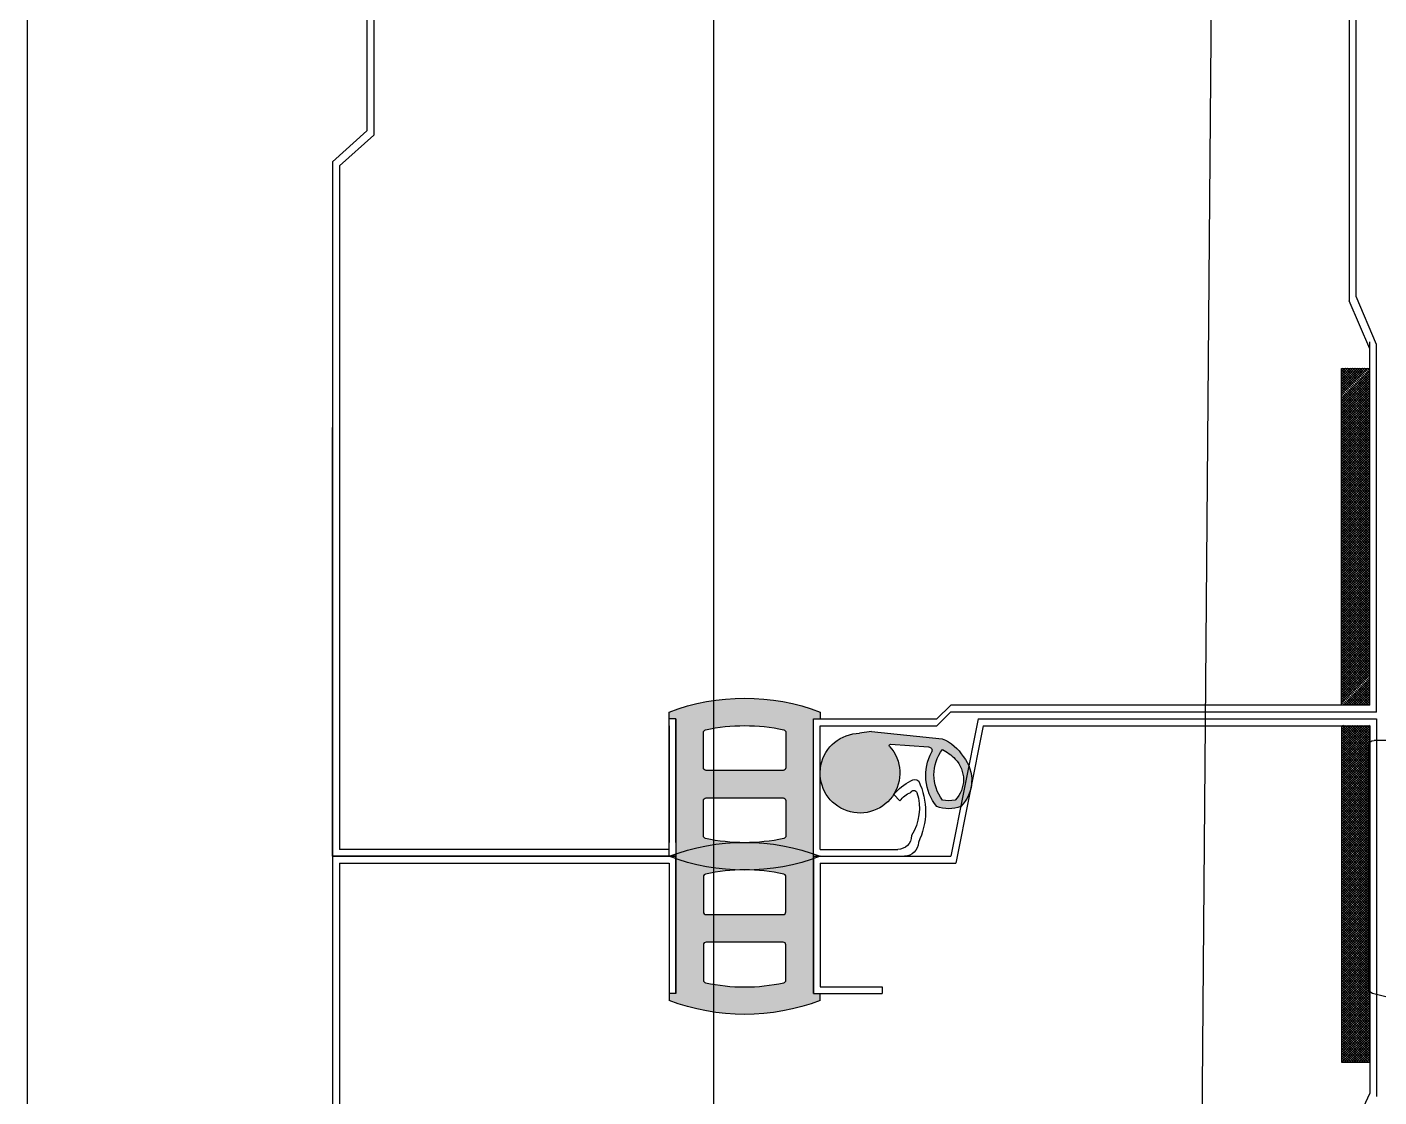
# Model space of a CAD drawing. Header units: millimetres. Extents: x 0 to 420000, y 0 to 297000.
# Drawn here: x 231762.5 to 231860.9, y 44995.4 to 45073.2 of the extents above; entities that cross this region are included whole.
import ezdxf

# ---------------------------------------------------------------- set-up
doc = ezdxf.new("R2010")
doc.units = ezdxf.units.MM
doc.linetypes.add('CEN', pattern=[62, 60, -1, 0, -1])
for name, color, linetype in [('[0]', 255, 'Continuous'), ('A-외장판넬', 8, 'Continuous'), ('PANEL', 9, 'Continuous'), ('WID', 7, 'Continuous')]:
    doc.layers.add(name, color=color, linetype=linetype)
doc.layers.add('A-ELEV-LIN2', color=7, linetype='Continuous', lineweight=25)

# ---------------------------------------------------------------- blocks, each defined once
blk = doc.blocks.new('11')
at = {"color": 7, "linetype": 'CEN'}
blk.add_line((5197.414439487025, -25141.94669413718), (5198.529391494647, -25141.94669413718), dxfattribs=at)
blk.add_line((5197.414439487025, -25141.94669413718), (5198.529391494647, -25141.94669413718), dxfattribs=at)
at = {"color": 7}
blk.add_line((5198.958219189871, -25159.94462801603), (5198.958219189871, -25142.37552183244), dxfattribs=at)
blk.add_line((5198.958219189871, -25159.94462801603), (5198.958219189871, -25142.37552183244), dxfattribs=at)
blk.add_line((5195.527597628081, -25161.15652083867), (5198.635839257804, -25160.36003392103))
blk.add_line((5195.527597628081, -25161.15652083867), (5198.635839257804, -25160.36003392103))
blk.add_arc((5198.529391494669, -25142.37552183244), 0.4288276952236967, 0, 90, dxfattribs=at)
blk.add_arc((5198.529391494669, -25142.37552183244), 0.4288276952236967, 0, 90, dxfattribs=at)
blk.add_arc((5198.529391494669, -25159.94462801603), 0.4288276952236967, 284.3727786850034, 0)
blk.add_arc((5198.529391494669, -25159.94462801603), 0.4288276952236967, 284.3727786850034, 0)
blk = doc.blocks.new('*X25')
at = {"color": 0}
for p, q in [((112.3815129698358, 374.8949054853417), (114.28897713167, 376.8023696471759)), ((112.3815129698358, 375.0716821806382), (114.1122004363734, 376.8023696471759)), ((112.3815129698358, 375.2484588759348), (113.9354237410768, 376.8023696471759)), ((112.3815129698358, 375.4252355712316), (113.7586470457801, 376.8023696471759)), ((112.3815129698358, 375.6020122665281), (113.5818703504835, 376.8023696471759)), ((112.3815129698358, 375.7787889618248), (113.4050936551868, 376.8023696471759)), ((112.3815129698358, 375.9555656571213), (113.2283169598902, 376.8023696471759)), ((112.3815129698358, 376.1323423524182), (113.0515402645936, 376.8023696471759)), ((112.3815129698358, 376.3091190477147), (112.8747635692969, 376.8023696471759)), ((112.3815129698358, 376.4858957430113), (112.6979868740003, 376.8023696471759)), ((112.3815129698358, 376.6626724383079), (112.5212101787037, 376.8023696471759)), ((114.3887462386184, 374.7523696471758), (112.3815129698358, 376.7596029159583)), ((114.2119695433218, 374.7523696471758), (112.3815129698358, 376.5828262206617)), ((114.0351928480251, 374.7523696471758), (112.3815129698358, 376.4060495253651)), ((113.8584161527285, 374.7523696471758), (112.3815129698358, 376.2292728300683)), ((113.6816394574319, 374.7523696471758), (112.3815129698358, 376.0524961347718)), ((112.4157538269667, 374.7523696471758), (114.4657538269667, 376.8023696471759)), ((114.565522933915, 374.7523696471758), (112.515522933915, 376.8023696471759)), ((112.5925305222633, 374.7523696471758), (114.6425305222633, 376.8023696471759)), ((114.7422996292117, 374.7523696471758), (112.6922996292116, 376.8023696471759)), ((112.7693072175599, 374.7523696471758), (114.8193072175599, 376.8023696471759)), ((114.9190763245083, 374.7523696471758), (112.8690763245083, 376.8023696471759)), ((112.9460839128566, 374.7523696471758), (114.9960839128566, 376.8023696471759)), ((115.095853019805, 374.7523696471758), (113.0458530198049, 376.8023696471759)), ((113.1228606081532, 374.7523696471758), (115.1728606081532, 376.8023696471759)), ((115.2726297151016, 374.7523696471758), (113.2226297151015, 376.8023696471759)), ((113.2996373034498, 374.7523696471758), (115.3496373034499, 376.8023696471759)), ((115.4494064103982, 374.7523696471758), (113.3994064103982, 376.8023696471759)), ((113.4764139987465, 374.7523696471758), (115.5264139987465, 376.8023696471759)), ((115.6261831056949, 374.7523696471758), (113.5761831056948, 376.8023696471759)), ((113.6531906940431, 374.7523696471758), (115.7031906940431, 376.8023696471759)), ((115.8029598009915, 374.7523696471758), (113.7529598009914, 376.8023696471759)), ((113.8299673893397, 374.7523696471758), (115.8799673893398, 376.8023696471759)), ((115.9797364962881, 374.7523696471758), (113.9297364962881, 376.8023696471759)), ((114.0067440846364, 374.7523696471758), (116.0567440846364, 376.8023696471759)), ((116.1565131915848, 374.7523696471758), (114.1065131915847, 376.8023696471759)), ((114.183520779933, 374.7523696471758), (116.233520779933, 376.8023696471759)), ((116.3332898868814, 374.7523696471758), (114.2832898868814, 376.8023696471759)), ((114.3602974752297, 374.7523696471758), (116.4102974752297, 376.8023696471759)), ((116.510066582178, 374.7523696471758), (114.460066582178, 376.8023696471759)), ((114.5370741705263, 374.7523696471758), (116.5870741705263, 376.8023696471759)), ((116.6868432774747, 374.7523696471758), (114.6368432774746, 376.8023696471759)), ((114.7138508658229, 374.7523696471758), (116.7638508658229, 376.8023696471759)), ((116.8636199727713, 374.7523696471758), (114.8136199727713, 376.8023696471759)), ((114.8906275611196, 374.7523696471758), (116.9406275611196, 376.8023696471759)), ((117.040396668068, 374.7523696471758), (114.9903966680679, 376.8023696471759)), ((115.0674042564162, 374.7523696471758), (117.1174042564162, 376.8023696471759)), ((117.2171733633646, 374.7523696471758), (115.1671733633645, 376.8023696471759)), ((115.2441809517128, 374.7523696471758), (117.2941809517129, 376.8023696471759)), ((117.3939500586612, 374.7523696471758), (115.3439500586612, 376.8023696471759)), ((115.4209576470095, 374.7523696471758), (117.4709576470095, 376.8023696471759)), ((117.5707267539578, 374.7523696471758), (115.5207267539578, 376.8023696471759)), ((115.5977343423061, 374.7523696471758), (117.6477343423061, 376.8023696471759)), ((117.7475034492545, 374.7523696471758), (115.6975034492545, 376.8023696471759)), ((115.7745110376028, 374.7523696471758), (117.8245110376028, 376.8023696471759)), ((117.9242801445511, 374.7523696471758), (115.8742801445511, 376.8023696471759)), ((115.9512877328994, 374.7523696471758), (118.0012877328994, 376.8023696471759)), ((118.1010568398478, 374.7523696471758), (116.0510568398477, 376.8023696471759)), ((116.128064428196, 374.7523696471758), (118.178064428196, 376.8023696471759)), ((118.2778335351444, 374.7523696471758), (116.2278335351444, 376.8023696471759)), ((116.3048411234927, 374.7523696471758), (118.3548411234927, 376.8023696471759)), ((118.4546102304411, 374.7523696471758), (116.404610230441, 376.8023696471759)), ((116.4816178187893, 374.7523696471758), (118.5316178187893, 376.8023696471759)), ((118.6313869257377, 374.7523696471758), (116.5813869257376, 376.8023696471759)), ((116.6583945140859, 374.7523696471758), (118.708394514086, 376.8023696471759)), ((118.8081636210343, 374.7523696471758), (116.7581636210343, 376.8023696471759)), ((116.8351712093826, 374.7523696471758), (118.8851712093826, 376.8023696471759)), ((118.984940316331, 374.7523696471758), (116.9349403163309, 376.8023696471759)), ((117.0119479046792, 374.7523696471758), (119.0619479046792, 376.8023696471759)), ((119.1617170116276, 374.7523696471758), (117.1117170116275, 376.8023696471759)), ((117.1887245999759, 374.7523696471758), (119.2387245999759, 376.8023696471759)), ((119.3384937069242, 374.7523696471758), (117.2884937069242, 376.8023696471759)), ((117.3655012952725, 374.7523696471758), (119.4155012952725, 376.8023696471759)), ((119.5152704022209, 374.7523696471758), (117.4652704022208, 376.8023696471759)), ((117.5422779905691, 374.7523696471758), (119.5922779905691, 376.8023696471759)), ((119.6920470975175, 374.7523696471758), (117.6420470975175, 376.8023696471759)), ((117.7190546858658, 374.7523696471758), (119.7690546858658, 376.8023696471759)), ((119.8688237928141, 374.7523696471758), (117.8188237928141, 376.8023696471759)), ((117.8958313811624, 374.7523696471758), (119.9458313811624, 376.8023696471759)), ((120.0456004881108, 374.7523696471758), (117.9956004881107, 376.8023696471759)), ((118.072608076459, 374.7523696471758), (120.122608076459, 376.8023696471759)), ((120.2223771834074, 374.7523696471758), (118.1723771834074, 376.8023696471759)), ((118.2493847717557, 374.7523696471758), (120.2993847717557, 376.8023696471759)), ((120.3991538787041, 374.7523696471758), (118.349153878704, 376.8023696471759)), ((118.4261614670523, 374.7523696471758), (120.4761614670523, 376.8023696471759)), ((120.5759305740007, 374.7523696471758), (118.5259305740006, 376.8023696471759)), ((118.6029381623489, 374.7523696471758), (120.652938162349, 376.8023696471759)), ((120.7527072692973, 374.7523696471758), (118.7027072692973, 376.8023696471759)), ((118.7797148576456, 374.7523696471758), (120.8297148576456, 376.8023696471759)), ((120.929483964594, 374.7523696471758), (118.8794839645939, 376.8023696471759)), ((118.9564915529422, 374.7523696471758), (121.0064915529422, 376.8023696471759)), ((121.1062606598906, 374.7523696471758), (119.0562606598906, 376.8023696471759)), ((119.1332682482389, 374.7523696471758), (121.1832682482389, 376.8023696471759)), ((121.2830373551872, 374.7523696471758), (119.2330373551872, 376.8023696471759)), ((119.3100449435355, 374.7523696471758), (121.3600449435355, 376.8023696471759)), ((121.4598140504839, 374.7523696471758), (119.4098140504838, 376.8023696471759)), ((119.4868216388321, 374.7523696471758), (121.5368216388321, 376.8023696471759)), ((121.6365907457805, 374.7523696471758), (119.5865907457805, 376.8023696471759)), ((119.6635983341288, 374.7523696471758), (121.7135983341288, 376.8023696471759)), ((121.8133674410772, 374.7523696471758), (119.7633674410771, 376.8023696471759)), ((119.8403750294254, 374.7523696471758), (121.8903750294254, 376.8023696471759)), ((121.9901441363738, 374.7523696471758), (119.9401441363737, 376.8023696471759)), ((120.017151724722, 374.7523696471758), (122.0671517247221, 376.8023696471759)), ((122.1669208316704, 374.7523696471758), (120.1169208316704, 376.8023696471759)), ((120.1939284200187, 374.7523696471758), (122.2439284200187, 376.8023696471759)), ((122.3436975269671, 374.7523696471758), (120.293697526967, 376.8023696471759)), ((120.3707051153153, 374.7523696471758), (122.4207051153153, 376.8023696471759)), ((122.5204742222637, 374.7523696471758), (120.4704742222636, 376.8023696471759)), ((120.547481810612, 374.7523696471758), (122.597481810612, 376.8023696471759)), ((122.6972509175603, 374.7523696471758), (120.6472509175603, 376.8023696471759)), ((120.7242585059086, 374.7523696471758), (122.7742585059086, 376.8023696471759)), ((122.874027612857, 374.7523696471758), (120.8240276128569, 376.8023696471759)), ((120.9010352012052, 374.7523696471758), (122.9510352012052, 376.8023696471759)), ((123.0508043081536, 374.7523696471758), (121.0008043081536, 376.8023696471759)), ((121.0778118965019, 374.7523696471758), (123.1278118965019, 376.8023696471759)), ((123.2275810034503, 374.7523696471758), (121.1775810034502, 376.8023696471759)), ((121.2545885917985, 374.7523696471758), (123.3045885917985, 376.8023696471759)), ((123.4043576987469, 374.7523696471758), (121.3543576987468, 376.8023696471759)), ((121.4313652870951, 374.7523696471758), (123.4813652870951, 376.8023696471759)), ((123.5811343940435, 374.7523696471758), (121.5311343940435, 376.8023696471759)), ((121.6081419823918, 374.7523696471758), (123.6581419823918, 376.8023696471759)), ((123.7579110893402, 374.7523696471758), (121.7079110893401, 376.8023696471759)), ((121.7849186776884, 374.7523696471758), (123.8349186776884, 376.8023696471759)), ((123.9346877846368, 374.7523696471758), (121.8846877846367, 376.8023696471759)), ((121.961695372985, 374.7523696471758), (124.0116953729851, 376.8023696471759)), ((124.1114644799334, 374.7523696471758), (122.0614644799334, 376.8023696471759)), ((122.1384720682817, 374.7523696471758), (124.1884720682817, 376.8023696471759)), ((124.2882411752301, 374.7523696471758), (122.23824117523, 376.8023696471759)), ((122.3152487635783, 374.7523696471758), (124.3652487635783, 376.8023696471759)), ((124.4650178705267, 374.7523696471758), (122.4150178705267, 376.8023696471759)), ((122.492025458875, 374.7523696471758), (124.542025458875, 376.8023696471759)), ((124.6417945658233, 374.7523696471758), (122.5917945658233, 376.8023696471759)), ((122.6688021541716, 374.7523696471758), (124.7188021541716, 376.8023696471759)), ((124.81857126112, 374.7523696471758), (122.7685712611199, 376.8023696471759)), ((122.8455788494682, 374.7523696471758), (124.8955788494683, 376.8023696471759)), ((124.9953479564166, 374.7523696471758), (122.9453479564166, 376.8023696471759)), ((123.0223555447649, 374.7523696471758), (125.0723555447649, 376.8023696471759)), ((125.1721246517133, 374.7523696471758), (123.1221246517132, 376.8023696471759)), ((123.1991322400615, 374.7523696471758), (125.2491322400615, 376.8023696471759)), ((125.3489013470099, 374.7523696471758), (123.2989013470098, 376.8023696471759)), ((123.3759089353581, 374.7523696471758), (125.4259089353582, 376.8023696471759)), ((125.5256780423065, 374.7523696471758), (123.4756780423065, 376.8023696471759)), ((123.5526856306548, 374.7523696471758), (125.6026856306548, 376.8023696471759)), ((125.7024547376032, 374.7523696471758), (123.6524547376031, 376.8023696471759)), ((123.7294623259514, 374.7523696471758), (125.7794623259514, 376.8023696471759)), ((125.8792314328998, 374.7523696471758), (123.8292314328997, 376.8023696471759)), ((123.9062390212481, 374.7523696471758), (125.9562390212481, 376.8023696471759)), ((126.0560081281964, 374.7523696471758), (124.0060081281964, 376.8023696471759)), ((124.0830157165447, 374.7523696471758), (126.1330157165447, 376.8023696471759)), ((126.2327848234931, 374.7523696471758), (124.182784823493, 376.8023696471759)), ((124.2597924118413, 374.7523696471758), (126.3097924118413, 376.8023696471759)), ((126.4095615187897, 374.7523696471758), (124.3595615187897, 376.8023696471759)), ((124.436569107138, 374.7523696471758), (126.486569107138, 376.8023696471759)), ((126.5863382140864, 374.7523696471758), (124.5363382140863, 376.8023696471759)), ((124.6133458024346, 374.7523696471758), (126.6633458024346, 376.8023696471759)), ((126.763114909383, 374.7523696471758), (124.7131149093829, 376.8023696471759)), ((124.7901224977312, 374.7523696471758), (126.8401224977312, 376.8023696471759)), ((126.9398916046796, 374.7523696471758), (124.8898916046796, 376.8023696471759)), ((124.9668991930279, 374.7523696471758), (127.0168991930279, 376.8023696471759)), ((127.1166682999762, 374.7523696471758), (125.0666682999762, 376.8023696471759)), ((125.1436758883245, 374.7523696471758), (127.1936758883245, 376.8023696471759)), ((127.2934449952729, 374.7523696471758), (125.2434449952728, 376.8023696471759)), ((125.3204525836212, 374.7523696471758), (127.3704525836212, 376.8023696471759)), ((127.4702216905695, 374.7523696471758), (125.4202216905695, 376.8023696471759)), ((125.4972292789178, 374.7523696471758), (127.5472292789178, 376.8023696471759)), ((127.6469983858662, 374.7523696471758), (125.5969983858661, 376.8023696471759)), ((125.6740059742144, 374.7523696471758), (127.7240059742144, 376.8023696471759)), ((127.8237750811628, 374.7523696471758), (125.7737750811628, 376.8023696471759)), ((125.8507826695111, 374.7523696471758), (127.9007826695111, 376.8023696471759)), ((128.0005517764595, 374.7523696471758), (125.9505517764594, 376.8023696471759)), ((126.0275593648077, 374.7523696471758), (128.0775593648077, 376.8023696471759)), ((128.1773284717561, 374.7523696471758), (126.127328471756, 376.8023696471759)), ((126.2043360601043, 374.7523696471758), (128.2543360601044, 376.8023696471759)), ((128.3541051670527, 374.7523696471758), (126.3041051670527, 376.8023696471759)), ((126.381112755401, 374.7523696471758), (128.431112755401, 376.8023696471759)), ((128.5308818623494, 374.7523696471758), (126.4808818623493, 376.8023696471759)), ((126.5578894506976, 374.7523696471758), (128.6078894506976, 376.8023696471759)), ((128.707658557646, 374.7523696471758), (126.6576585576459, 376.8023696471759)), ((126.7346661459942, 374.7523696471758), (128.7846661459943, 376.8023696471759)), ((128.8844352529426, 374.7523696471758), (126.8344352529426, 376.8023696471759)), ((126.9114428412909, 374.7523696471758), (128.9614428412909, 376.8023696471759)), ((129.0612119482392, 374.7523696471758), (127.0112119482392, 376.8023696471759)), ((127.0882195365875, 374.7523696471758), (129.1382195365875, 376.8023696471759)), ((129.2379886435359, 374.7523696471758), (127.1879886435359, 376.8023696471759)), ((127.2649962318842, 374.7523696471758), (129.3149962318842, 376.8023696471759)), ((129.4147653388325, 374.7523696471758), (127.3647653388325, 376.8023696471759)), ((127.4417729271808, 374.7523696471758), (129.4917729271808, 376.8023696471759)), ((129.5915420341292, 374.7523696471758), (127.5415420341291, 376.8023696471759)), ((127.6185496224774, 374.7523696471758), (129.6685496224774, 376.8023696471759)), ((129.7683187294258, 374.7523696471758), (127.7183187294258, 376.8023696471759)), ((127.7953263177741, 374.7523696471758), (129.8453263177741, 376.8023696471759)), ((129.9450954247225, 374.7523696471758), (127.8950954247224, 376.8023696471759)), ((127.9721030130707, 374.7523696471758), (130.0221030130707, 376.8023696471759)), ((130.1218721200191, 374.7523696471758), (128.071872120019, 376.8023696471759)), ((128.1488797083673, 374.7523696471758), (130.1988797083673, 376.8023696471759)), ((130.2986488153157, 374.7523696471758), (128.2486488153157, 376.8023696471759)), ((128.325656403664, 374.7523696471758), (130.375656403664, 376.8023696471759)), ((130.4754255106123, 374.7523696471758), (128.4254255106123, 376.8023696471759)), ((128.5024330989606, 374.7523696471758), (130.5524330989606, 376.8023696471759)), ((130.652202205909, 374.7523696471758), (128.602202205909, 376.8023696471759)), ((128.6792097942573, 374.7523696471758), (130.7292097942573, 376.8023696471759)), ((130.8289789012056, 374.7523696471758), (128.7789789012056, 376.8023696471759)), ((128.8559864895539, 374.7523696471758), (130.9059864895539, 376.8023696471759)), ((131.0057555965023, 374.7523696471758), (128.9557555965022, 376.8023696471759)), ((129.0327631848505, 374.7523696471758), (131.0827631848505, 376.8023696471759)), ((131.1825322917989, 374.7523696471758), (129.1325322917988, 376.8023696471759)), ((129.2095398801472, 374.7523696471758), (131.2595398801472, 376.8023696471759)), ((131.3593089870956, 374.7523696471758), (129.3093089870955, 376.8023696471759)), ((129.3863165754438, 374.7523696471758), (131.4363165754438, 376.8023696471759)), ((131.5360856823922, 374.7523696471758), (129.4860856823921, 376.8023696471759)), ((129.5630932707404, 374.7523696471758), (131.6130932707405, 376.8023696471759)), ((131.7128623776888, 374.7523696471758), (129.6628623776888, 376.8023696471759)), ((129.7398699660371, 374.7523696471758), (131.7898699660371, 376.8023696471759)), ((131.8896390729855, 374.7523696471758), (129.8396390729854, 376.8023696471759)), ((129.9166466613337, 374.7523696471758), (131.9666466613337, 376.8023696471759)), ((132.0664157682821, 374.7523696471758), (130.016415768282, 376.8023696471759)), ((130.0934233566304, 374.7523696471758), (132.1434233566304, 376.8023696471759)), ((132.2431924635787, 374.7523696471758), (130.1931924635787, 376.8023696471759)), ((130.270200051927, 374.7523696471758), (132.320200051927, 376.8023696471759)), ((132.4199691588753, 374.7523696471758), (130.3699691588753, 376.8023696471759)), ((130.4469767472236, 374.7523696471758), (132.4969767472236, 376.8023696471759)), ((132.596745854172, 374.7523696471758), (130.546745854172, 376.8023696471759)), ((130.6237534425203, 374.7523696471758), (132.6737534425203, 376.8023696471759)), ((132.7735225494686, 374.7523696471758), (130.7235225494686, 376.8023696471759)), ((130.8005301378169, 374.7523696471758), (132.8505301378169, 376.8023696471759)), ((132.9502992447653, 374.7523696471758), (130.9002992447652, 376.8023696471759)), ((130.9773068331135, 374.7523696471758), (133.0273068331135, 376.8023696471759)), ((133.1270759400619, 374.7523696471758), (131.0770759400619, 376.8023696471759)), ((131.1540835284102, 374.7523696471758), (133.2040835284102, 376.8023696471759)), ((133.3038526353585, 374.7523696471758), (131.2538526353585, 376.8023696471759)), ((131.3308602237068, 374.7523696471758), (133.3808602237068, 376.8023696471759)), ((133.4806293306552, 374.7523696471758), (131.4306293306551, 376.8023696471759)), ((131.5076369190034, 374.7523696471758), (133.5576369190034, 376.8023696471759)), ((133.6574060259518, 374.7523696471758), (131.6074060259518, 376.8023696471759)), ((131.6844136143001, 374.7523696471758), (133.7344136143001, 376.8023696471759)), ((133.8341827212484, 374.7523696471758), (131.7841827212484, 376.8023696471759)), ((131.8611903095967, 374.7523696471758), (133.9111903095967, 376.8023696471759)), ((134.0109594165451, 374.7523696471758), (131.9609594165451, 376.8023696471759)), ((132.0379670048934, 374.7523696471758), (134.0879670048934, 376.8023696471759)), ((134.1877361118417, 374.7523696471758), (132.1377361118417, 376.8023696471759)), ((132.21474370019, 374.7523696471758), (134.26474370019, 376.8023696471759)), ((134.3645128071384, 374.7523696471758), (132.3145128071383, 376.8023696471759)), ((132.3915203954866, 374.7523696471758), (134.4415203954866, 376.8023696471759)), ((134.541289502435, 374.7523696471758), (132.491289502435, 376.8023696471759)), ((132.5682970907833, 374.7523696471758), (134.6182970907833, 376.8023696471759)), ((134.7180661977317, 374.7523696471758), (132.6680661977316, 376.8023696471759)), ((132.7450737860799, 374.7523696471758), (134.7950737860799, 376.8023696471759)), ((134.8948428930283, 374.7523696471758), (132.8448428930282, 376.8023696471759)), ((132.9218504813765, 374.7523696471758), (134.9718504813766, 376.8023696471759)), ((135.0716195883249, 374.7523696471758), (133.0216195883249, 376.8023696471759)), ((133.0986271766732, 374.7523696471758), (135.1486271766732, 376.8023696471759)), ((135.2483962836216, 374.7523696471758), (133.1983962836215, 376.8023696471759)), ((133.2754038719698, 374.7523696471758), (135.3254038719698, 376.8023696471759)), ((135.4251729789182, 374.7523696471758), (133.3751729789181, 376.8023696471759)), ((133.4521805672665, 374.7523696471758), (135.5021805672665, 376.8023696471759)), ((135.6019496742148, 374.7523696471758), (133.5519496742148, 376.8023696471759)), ((133.6289572625631, 374.7523696471758), (135.6789572625631, 376.8023696471759)), ((135.7787263695115, 374.7523696471758), (133.7287263695114, 376.8023696471759)), ((133.8057339578597, 374.7523696471758), (135.8557339578597, 376.8023696471759)), ((135.9555030648081, 374.7523696471758), (133.9055030648081, 376.8023696471759)), ((133.9825106531564, 374.7523696471758), (136.0325106531564, 376.8023696471759)), ((136.1322797601047, 374.7523696471758), (134.0822797601047, 376.8023696471759)), ((134.159287348453, 374.7523696471758), (136.209287348453, 376.8023696471759)), ((136.3090564554014, 374.7523696471758), (134.2590564554013, 376.8023696471759)), ((134.3360640437496, 374.7523696471758), (136.3860640437497, 376.8023696471759)), ((136.485833150698, 374.7523696471758), (134.435833150698, 376.8023696471759)), ((134.5128407390463, 374.7523696471758), (136.5628407390463, 376.8023696471759)), ((136.6626098459946, 374.7523696471758), (134.6126098459946, 376.8023696471759)), ((134.6896174343429, 374.7523696471758), (136.7396174343429, 376.8023696471759)), ((136.8393865412913, 374.7523696471758), (134.7893865412912, 376.8023696471759)), ((134.8663941296395, 374.7523696471758), (136.8815129698359, 376.7674884873721)), ((136.8815129698358, 374.8870199139278), (134.9661632365879, 376.8023696471759)), ((135.0431708249362, 374.7523696471758), (136.8815129698359, 376.5907117920755)), ((136.8815129698358, 375.0637966092245), (135.1429399318845, 376.8023696471759)), ((135.2199475202328, 374.7523696471758), (136.8815129698359, 376.4139350967789)), ((136.8815129698358, 375.2405733045212), (135.3197166271812, 376.8023696471759)), ((135.3967242155295, 374.7523696471758), (136.8815129698359, 376.2371584014823)), ((136.8815129698358, 375.4173499998178), (135.4964933224778, 376.8023696471759)), ((135.5735009108261, 374.7523696471758), (136.8815129698359, 376.0603817061856)), ((136.8815129698358, 375.5941266951144), (135.6732700177744, 376.8023696471759)), ((136.8815129698358, 375.770903390411), (135.8500467130711, 376.8023696471759)), ((136.8815129698358, 375.9476800857076), (136.0268234083677, 376.8023696471759)), ((136.8815129698359, 376.1244567810043), (136.2036001036643, 376.8023696471759)), ((136.8815129698359, 376.3012334763009), (136.380376798961, 376.8023696471759)), ((136.8815129698359, 376.4780101715975), (136.5571534942576, 376.8023696471759)), ((136.8815129698359, 376.6547868668941), (136.7339301895542, 376.8023696471759)), ((113.5048627621352, 374.7523696471758), (112.3815129698358, 375.8757194394752)), ((113.3280860668386, 374.7523696471758), (112.3815129698358, 375.6989427441785)), ((113.1513093715419, 374.7523696471758), (112.3815129698358, 375.5221660488819)), ((112.9745326762453, 374.7523696471758), (112.3815129698358, 375.3453893535852)), ((112.7977559809487, 374.7523696471758), (112.3815129698358, 375.1686126582886)), ((112.620979285652, 374.7523696471758), (112.3815129698358, 374.991835962992)), ((135.7502776061227, 374.7523696471758), (136.8815129698359, 375.883605010889)), ((135.9270543014194, 374.7523696471758), (136.8815129698359, 375.7068283155924)), ((136.103830996716, 374.7523696471758), (136.8815129698359, 375.5300516202956)), ((136.2806076920126, 374.7523696471758), (136.8815129698359, 375.353274924999)), ((136.4573843873093, 374.7523696471758), (136.8815129698358, 375.1764982297024)), ((136.6341610826059, 374.7523696471758), (136.8815129698358, 374.9997215344058)), ((112.4442025903554, 374.7523696471758), (112.3815129698358, 374.8150592676954)), ((136.8109377779026, 374.7523696471758), (136.8815129698358, 374.8229448391091))]:
    blk.add_line(p, q, dxfattribs=at)
blk = doc.blocks.new('*X24')
at = {"color": 0}
for p, q in [((586.8815129698357, 374.9262553091681), (588.7576273078434, 376.8023696471759)), ((586.8815129698357, 375.1030320044649), (588.5808506125468, 376.8023696471759)), ((586.8815129698357, 375.2798086997615), (588.4040739172501, 376.8023696471759)), ((586.8815129698357, 375.4565853950582), (588.2272972219536, 376.8023696471759)), ((586.8815129698357, 375.6333620903549), (588.0505205266569, 376.8023696471759)), ((586.8815129698357, 375.8101387856515), (587.8737438313602, 376.8023696471759)), ((586.8815129698357, 375.9869154809481), (587.6969671360636, 376.8023696471759)), ((586.8815129698357, 376.1636921762446), (587.520190440767, 376.8023696471759)), ((586.8815129698357, 376.3404688715414), (587.3434137454702, 376.8023696471759)), ((586.8815129698357, 376.517245566838), (587.1666370501737, 376.8023696471759)), ((586.8815129698357, 376.6940222621347), (586.989860354877, 376.8023696471759)), ((588.8573964147918, 374.7523696471759), (586.8815129698357, 376.7282530921316)), ((588.6806197194952, 374.7523696471759), (586.8815129698357, 376.5514763968351)), ((588.5038430241984, 374.7523696471759), (586.8815129698357, 376.3746997015385)), ((588.3270663289018, 374.7523696471759), (586.8815129698357, 376.1979230062418)), ((588.1502896336051, 374.7523696471759), (586.8815129698357, 376.0211463109452)), ((589.0341731100883, 374.7523696471759), (586.9841731100882, 376.8023696471759)), ((587.0611806984367, 374.7523696471759), (589.1111806984367, 376.8023696471759)), ((589.210949805385, 374.7523696471759), (587.160949805385, 376.8023696471759)), ((587.2379573937333, 374.7523696471759), (589.2879573937332, 376.8023696471759)), ((589.3877265006817, 374.7523696471759), (587.3377265006818, 376.8023696471759)), ((587.41473408903, 374.7523696471759), (589.4647340890299, 376.8023696471759)), ((589.5645031959782, 374.7523696471759), (587.5145031959783, 376.8023696471759)), ((587.5915107843268, 374.7523696471759), (589.6415107843267, 376.8023696471759)), ((589.7412798912748, 374.7523696471759), (587.6912798912749, 376.8023696471759)), ((587.7682874796233, 374.7523696471759), (589.8182874796232, 376.8023696471759)), ((589.9180565865715, 374.7523696471759), (587.8680565865717, 376.8023696471759)), ((587.9450641749199, 374.7523696471759), (589.9950641749199, 376.8023696471759)), ((590.0948332818683, 374.7523696471759), (588.0448332818683, 376.8023696471759)), ((588.1218408702165, 374.7523696471759), (590.1718408702166, 376.8023696471759)), ((590.2716099771648, 374.7523696471759), (588.2216099771648, 376.8023696471759)), ((588.2986175655133, 374.7523696471759), (590.3486175655131, 376.8023696471759)), ((590.4483866724614, 374.7523696471759), (588.3983866724614, 376.8023696471759)), ((588.4753942608098, 374.7523696471759), (590.5253942608098, 376.8023696471759)), ((590.625163367758, 374.7523696471759), (588.5751633677581, 376.8023696471759)), ((588.6521709561065, 374.7523696471759), (590.7021709561063, 376.8023696471759)), ((590.8019400630548, 374.7523696471759), (588.7519400630547, 376.8023696471759)), ((588.8289476514032, 374.7523696471759), (590.8789476514031, 376.8023696471759)), ((590.9787167583513, 374.7523696471759), (588.9287167583514, 376.8023696471759)), ((589.0057243466997, 374.7523696471759), (591.0557243466995, 376.8023696471759)), ((591.1554934536479, 374.7523696471759), (589.105493453648, 376.8023696471759)), ((589.1825010419963, 374.7523696471759), (591.2325010419962, 376.8023696471759)), ((591.3322701489446, 374.7523696471759), (589.2822701489446, 376.8023696471759)), ((589.359277737293, 374.7523696471759), (591.4092777372929, 376.8023696471759)), ((591.5090468442413, 374.7523696471759), (589.4590468442412, 376.8023696471759)), ((589.5360544325897, 374.7523696471759), (591.5860544325897, 376.8023696471759)), ((591.6858235395379, 374.7523696471759), (589.6358235395379, 376.8023696471759)), ((589.7128311278863, 374.7523696471759), (591.7628311278861, 376.8023696471759)), ((591.8626002348345, 374.7523696471759), (589.8126002348345, 376.8023696471759)), ((589.8896078231829, 374.7523696471759), (591.9396078231828, 376.8023696471759)), ((592.0393769301312, 374.7523696471759), (589.9893769301312, 376.8023696471759)), ((590.0663845184796, 374.7523696471759), (592.1163845184795, 376.8023696471759)), ((592.2161536254278, 374.7523696471759), (590.1661536254279, 376.8023696471759)), ((590.2431612137763, 374.7523696471759), (592.2931612137761, 376.8023696471759)), ((592.3929303207244, 374.7523696471759), (590.3429303207245, 376.8023696471759)), ((590.4199379090727, 374.7523696471759), (592.4699379090728, 376.8023696471759)), ((592.569707016021, 374.7523696471759), (590.5197070160211, 376.8023696471759)), ((590.5967146043694, 374.7523696471759), (592.6467146043693, 376.8023696471759)), ((592.7464837113178, 374.7523696471759), (590.6964837113178, 376.8023696471759)), ((590.7734912996661, 374.7523696471759), (592.8234912996661, 376.8023696471759)), ((592.9232604066144, 374.7523696471759), (590.8732604066143, 376.8023696471759)), ((590.9502679949628, 374.7523696471759), (593.0002679949628, 376.8023696471759)), ((593.1000371019109, 374.7523696471759), (591.050037101911, 376.8023696471759)), ((591.1270446902594, 374.7523696471759), (593.1770446902592, 376.8023696471759)), ((593.2768137972076, 374.7523696471759), (591.2268137972077, 376.8023696471759)), ((591.303821385556, 374.7523696471759), (593.353821385556, 376.8023696471759)), ((593.4535904925043, 374.7523696471759), (591.4035904925042, 376.8023696471759)), ((591.4805980808527, 374.7523696471759), (593.5305980808527, 376.8023696471759)), ((593.6303671878009, 374.7523696471759), (591.580367187801, 376.8023696471759)), ((591.6573747761494, 374.7523696471759), (593.7073747761492, 376.8023696471759)), ((593.8071438830974, 374.7523696471759), (591.7571438830976, 376.8023696471759)), ((591.8341514714458, 374.7523696471759), (593.8841514714458, 376.8023696471759)), ((593.9839205783941, 374.7523696471759), (591.9339205783942, 376.8023696471759)), ((592.0109281667426, 374.7523696471759), (594.0609281667424, 376.8023696471759)), ((594.1606972736907, 374.7523696471759), (592.1106972736907, 376.8023696471759)), ((592.1877048620393, 374.7523696471759), (594.2377048620392, 376.8023696471759)), ((594.3374739689873, 374.7523696471759), (592.2874739689875, 376.8023696471759)), ((592.3644815573359, 374.7523696471759), (594.4144815573358, 376.8023696471759)), ((594.5142506642841, 374.7523696471759), (592.464250664284, 376.8023696471759)), ((592.5412582526324, 374.7523696471759), (594.5912582526323, 376.8023696471759)), ((594.6910273595807, 374.7523696471759), (592.6410273595808, 376.8023696471759)), ((592.7180349479291, 374.7523696471759), (594.768034947929, 376.8023696471759)), ((594.8678040548774, 374.7523696471759), (592.8178040548773, 376.8023696471759)), ((592.8948116432258, 374.7523696471759), (594.9448116432258, 376.8023696471759)), ((595.0445807501738, 374.7523696471759), (592.9945807501741, 376.8023696471759)), ((593.0715883385222, 374.7523696471759), (595.1215883385223, 376.8023696471759)), ((595.2213574454706, 374.7523696471759), (593.1713574454708, 376.8023696471759)), ((593.2483650338189, 374.7523696471759), (595.298365033819, 376.8023696471759)), ((595.3981341407672, 374.7523696471759), (593.3481341407672, 376.8023696471759)), ((593.4251417291156, 374.7523696471759), (595.4751417291156, 376.8023696471759)), ((595.5749108360639, 374.7523696471759), (593.524910836064, 376.8023696471759)), ((593.6019184244122, 374.7523696471759), (595.6519184244122, 376.8023696471759)), ((595.7516875313605, 374.7523696471759), (593.7016875313604, 376.8023696471759)), ((593.7786951197089, 374.7523696471759), (595.8286951197088, 376.8023696471759)), ((595.9284642266571, 374.7523696471759), (593.8784642266572, 376.8023696471759)), ((593.9554718150057, 374.7523696471759), (596.0054718150055, 376.8023696471759)), ((596.1052409219537, 374.7523696471759), (594.0552409219539, 376.8023696471759)), ((594.1322485103022, 374.7523696471759), (596.1822485103023, 376.8023696471759)), ((596.2820176172505, 374.7523696471759), (594.2320176172506, 376.8023696471759)), ((594.3090252055989, 374.7523696471759), (596.3590252055988, 376.8023696471759)), ((596.458794312547, 374.7523696471759), (594.4087943125471, 376.8023696471759)), ((594.4858019008954, 374.7523696471759), (596.5358019008954, 376.8023696471759)), ((596.6355710078437, 374.7523696471759), (594.5855710078438, 376.8023696471759)), ((594.6625785961921, 374.7523696471759), (596.712578596192, 376.8023696471759)), ((596.8123477031404, 374.7523696471759), (594.7623477031404, 376.8023696471759)), ((594.8393552914887, 374.7523696471759), (596.8893552914888, 376.8023696471759)), ((596.989124398437, 374.7523696471759), (594.9391243984371, 376.8023696471759)), ((595.0161319867854, 374.7523696471759), (597.0661319867853, 376.8023696471759)), ((597.1659010937336, 374.7523696471759), (595.1159010937336, 376.8023696471759)), ((595.192908682082, 374.7523696471759), (597.2429086820819, 376.8023696471759)), ((597.3426777890302, 374.7523696471759), (595.2926777890302, 376.8023696471759)), ((595.3696853773786, 374.7523696471759), (597.4196853773786, 376.8023696471759)), ((597.5194544843268, 374.7523696471759), (595.4694544843269, 376.8023696471759)), ((595.5464620726752, 374.7523696471759), (597.5964620726752, 376.8023696471759)), ((597.6962311796235, 374.7523696471759), (595.6462311796237, 376.8023696471759)), ((595.723238767972, 374.7523696471759), (597.7732387679719, 376.8023696471759)), ((597.8730078749202, 374.7523696471759), (595.8230078749202, 376.8023696471759)), ((595.9000154632685, 374.7523696471759), (597.9500154632685, 376.8023696471759)), ((598.0497845702167, 374.7523696471759), (595.9997845702169, 376.8023696471759)), ((596.0767921585652, 374.7523696471759), (598.1267921585652, 376.8023696471759)), ((598.2265612655135, 374.7523696471759), (596.1765612655136, 376.8023696471759)), ((596.2535688538618, 374.7523696471759), (598.3035688538619, 376.8023696471759)), ((598.40333796081, 374.7523696471759), (596.3533379608102, 376.8023696471759)), ((596.4303455491585, 374.7523696471759), (598.4803455491584, 376.8023696471759)), ((598.5801146561067, 374.7523696471759), (596.5301146561068, 376.8023696471759)), ((596.6071222444551, 374.7523696471759), (598.6571222444551, 376.8023696471759)), ((598.7568913514033, 374.7523696471759), (596.7068913514033, 376.8023696471759)), ((596.7838989397518, 374.7523696471759), (598.8338989397517, 376.8023696471759)), ((598.9336680467, 374.7523696471759), (596.8836680467001, 376.8023696471759)), ((596.9606756350486, 374.7523696471759), (599.0106756350484, 376.8023696471759)), ((599.1104447419965, 374.7523696471759), (597.0604447419968, 376.8023696471759)), ((597.137452330345, 374.7523696471759), (599.1874523303449, 376.8023696471759)), ((599.2872214372933, 374.7523696471759), (597.2372214372932, 376.8023696471759)), ((597.3142290256418, 374.7523696471759), (599.3642290256416, 376.8023696471759)), ((599.4639981325898, 374.7523696471759), (597.4139981325899, 376.8023696471759)), ((597.4910057209382, 374.7523696471759), (599.5410057209383, 376.8023696471759)), ((599.6407748278866, 374.7523696471759), (597.5907748278867, 376.8023696471759)), ((597.667782416235, 374.7523696471759), (599.7177824162349, 376.8023696471759)), ((599.8175515231832, 374.7523696471759), (597.7675515231831, 376.8023696471759)), ((597.8445591115316, 374.7523696471759), (599.8945591115315, 376.8023696471759)), ((599.9943282184797, 374.7523696471759), (597.9443282184798, 376.8023696471759)), ((598.0213358068282, 374.7523696471759), (600.0713358068282, 376.8023696471759)), ((600.1711049137765, 374.7523696471759), (598.1211049137764, 376.8023696471759)), ((598.1981125021249, 374.7523696471759), (600.2481125021247, 376.8023696471759)), ((600.3478816090733, 374.7523696471759), (598.2978816090732, 376.8023696471759)), ((598.3748891974215, 374.7523696471759), (600.4248891974213, 376.8023696471759)), ((600.5246583043697, 374.7523696471759), (598.4746583043698, 376.8023696471759)), ((598.5516658927181, 374.7523696471759), (600.6016658927181, 376.8023696471759)), ((600.7014349996664, 374.7523696471759), (598.6514349996663, 376.8023696471759)), ((598.7284425880148, 374.7523696471759), (600.7784425880147, 376.8023696471759)), ((600.8782116949629, 374.7523696471759), (598.8282116949631, 376.8023696471759)), ((598.9052192833113, 374.7523696471759), (600.9552192833114, 376.8023696471759)), ((601.0549883902596, 374.7523696471759), (599.0049883902598, 376.8023696471759)), ((599.081995978608, 374.7523696471759), (601.1319959786078, 376.8023696471759)), ((601.2317650855563, 374.7523696471759), (599.1817650855562, 376.8023696471759)), ((599.2587726739047, 374.7523696471759), (601.3087726739046, 376.8023696471759)), ((601.4085417808529, 374.7523696471759), (599.358541780853, 376.8023696471759)), ((599.4355493692012, 374.7523696471759), (601.4855493692013, 376.8023696471759)), ((601.5853184761496, 374.7523696471759), (599.5353184761495, 376.8023696471759)), ((599.612326064498, 374.7523696471759), (601.662326064498, 376.8023696471759)), ((601.7620951714462, 374.7523696471759), (599.7120951714462, 376.8023696471759)), ((599.7891027597948, 374.7523696471759), (601.8391027597945, 376.8023696471759)), ((601.9388718667428, 374.7523696471759), (599.8888718667428, 376.8023696471759)), ((599.9658794550912, 374.7523696471759), (602.0158794550911, 376.8023696471759)), ((602.1156485620394, 374.7523696471759), (600.0656485620395, 376.8023696471759)), ((600.1426561503879, 374.7523696471759), (602.1926561503877, 376.8023696471759)), ((602.2924252573362, 374.7523696471759), (600.2424252573363, 376.8023696471759)), ((600.3194328456846, 374.7523696471759), (602.3694328456845, 376.8023696471759)), ((602.4692019526327, 374.7523696471759), (600.4192019526328, 376.8023696471759)), ((600.4962095409811, 374.7523696471759), (602.546209540981, 376.8023696471759)), ((602.6459786479294, 374.7523696471759), (600.5959786479294, 376.8023696471759)), ((600.6729862362778, 374.7523696471759), (602.7229862362777, 376.8023696471759)), ((602.822755343226, 374.7523696471759), (600.772755343226, 376.8023696471759)), ((600.8497629315744, 374.7523696471759), (602.8997629315743, 376.8023696471759)), ((602.9995320385227, 374.7523696471759), (600.9495320385228, 376.8023696471759)), ((601.0265396268711, 374.7523696471759), (603.0765396268711, 376.8023696471759)), ((603.1763087338193, 374.7523696471759), (601.1263087338193, 376.8023696471759)), ((601.2033163221676, 374.7523696471759), (603.2533163221676, 376.8023696471759)), ((603.3530854291159, 374.7523696471759), (601.303085429116, 376.8023696471759)), ((601.3800930174642, 374.7523696471759), (603.4300930174642, 376.8023696471759)), ((603.5298621244126, 374.7523696471759), (601.4798621244126, 376.8023696471759)), ((601.5568697127609, 374.7523696471759), (603.606869712761, 376.8023696471759)), ((603.7066388197093, 374.7523696471759), (601.6566388197092, 376.8023696471759)), ((601.7336464080577, 374.7523696471759), (603.7836464080576, 376.8023696471759)), ((603.8834155150057, 374.7523696471759), (601.8334155150058, 376.8023696471759)), ((601.9104231033542, 374.7523696471759), (603.9604231033543, 376.8023696471759)), ((604.0601922103024, 374.7523696471759), (602.0101922103025, 376.8023696471759)), ((602.0871997986509, 374.7523696471759), (604.1371997986507, 376.8023696471759)), ((604.2369689055992, 374.7523696471759), (602.1869689055992, 376.8023696471759)), ((602.2639764939476, 374.7523696471759), (604.3139764939475, 376.8023696471759)), ((604.4137456008958, 374.7523696471759), (602.3637456008958, 376.8023696471759)), ((602.4407531892442, 374.7523696471759), (604.490753189244, 376.8023696471759)), ((604.5905222961923, 374.7523696471759), (602.5405222961924, 376.8023696471759)), ((602.6175298845408, 374.7523696471759), (604.6675298845408, 376.8023696471759)), ((604.767298991489, 374.7523696471759), (602.717298991489, 376.8023696471759)), ((602.7943065798373, 374.7523696471759), (604.8443065798373, 376.8023696471759)), ((604.9440756867857, 374.7523696471759), (602.8940756867858, 376.8023696471759)), ((602.9710832751341, 374.7523696471759), (605.021083275134, 376.8023696471759)), ((605.1208523820823, 374.7523696471759), (603.0708523820824, 376.8023696471759)), ((603.1478599704308, 374.7523696471759), (605.1978599704305, 376.8023696471759)), ((605.2976290773788, 374.7523696471759), (603.2476290773789, 376.8023696471759)), ((603.3246366657272, 374.7523696471759), (605.3746366657273, 376.8023696471759)), ((605.4744057726756, 374.7523696471759), (603.4244057726756, 376.8023696471759)), ((603.5014133610239, 374.7523696471759), (605.5514133610238, 376.8023696471759)), ((605.6511824679723, 374.7523696471759), (603.6011824679723, 376.8023696471759)), ((603.6781900563207, 374.7523696471759), (605.7281900563205, 376.8023696471759)), ((605.8279591632687, 374.7523696471759), (603.7779591632689, 376.8023696471759)), ((603.8549667516171, 374.7523696471759), (605.9049667516173, 376.8023696471759)), ((606.0047358585655, 374.7523696471759), (603.9547358585655, 376.8023696471759)), ((604.0317434469138, 374.7523696471759), (606.0817434469137, 376.8023696471759)), ((606.1815125538621, 374.7523696471759), (604.1315125538622, 376.8023696471759)), ((604.2085201422104, 374.7523696471759), (606.2585201422105, 376.8023696471759)), ((606.3582892491588, 374.7523696471759), (604.3082892491589, 376.8023696471759)), ((604.3852968375071, 374.7523696471759), (606.4352968375073, 376.8023696471759)), ((606.5350659444553, 374.7523696471759), (604.4850659444553, 376.8023696471759)), ((604.5620735328038, 374.7523696471759), (606.6120735328037, 376.8023696471759)), ((606.7118426397519, 374.7523696471759), (604.6618426397521, 376.8023696471759)), ((604.7388502281003, 374.7523696471759), (606.7888502281004, 376.8023696471759)), ((606.8886193350486, 374.7523696471759), (604.8386193350487, 376.8023696471759)), ((604.9156269233971, 374.7523696471759), (606.9656269233969, 376.8023696471759)), ((607.0653960303453, 374.7523696471759), (605.0153960303454, 376.8023696471759)), ((605.0924036186938, 374.7523696471759), (607.1424036186937, 376.8023696471759)), ((607.2421727256418, 374.7523696471759), (605.1921727256419, 376.8023696471759)), ((605.2691803139902, 374.7523696471759), (607.3191803139903, 376.8023696471759)), ((607.4189494209385, 374.7523696471759), (605.3689494209386, 376.8023696471759)), ((605.445957009287, 374.7523696471759), (607.4959570092868, 376.8023696471759)), ((607.5957261162353, 374.7523696471759), (605.5457261162353, 376.8023696471759)), ((605.6227337045835, 374.7523696471759), (607.6727337045836, 376.8023696471759)), ((607.7725028115319, 374.7523696471759), (605.7225028115319, 376.8023696471759)), ((605.7995103998802, 374.7523696471759), (607.8495103998802, 376.8023696471759)), ((607.9492795068286, 374.7523696471759), (605.8992795068284, 376.8023696471759)), ((605.9762870951768, 374.7523696471759), (608.0262870951768, 376.8023696471759)), ((608.1260562021251, 374.7523696471759), (606.0760562021251, 376.8023696471759)), ((606.1530637904734, 374.7523696471759), (608.2030637904734, 376.8023696471759)), ((608.3028328974217, 374.7523696471759), (606.2528328974217, 376.8023696471759)), ((606.3298404857703, 374.7523696471759), (608.3798404857702, 376.8023696471759)), ((608.4796095927182, 374.7523696471759), (606.4296095927184, 376.8023696471759)), ((606.5066171810668, 374.7523696471759), (608.5566171810667, 376.8023696471759)), ((608.656386288015, 374.7523696471759), (606.6063862880152, 376.8023696471759)), ((606.6833938763634, 374.7523696471759), (608.7333938763634, 376.8023696471759)), ((608.8331629833118, 374.7523696471759), (606.7831629833117, 376.8023696471759)), ((606.86017057166, 374.7523696471759), (608.9101705716602, 376.8023696471759)), ((609.0099396786082, 374.7523696471759), (606.9599396786084, 376.8023696471759)), ((607.0369472669568, 374.7523696471759), (609.0869472669568, 376.8023696471759)), ((609.1867163739049, 374.7523696471759), (607.1367163739051, 376.8023696471759)), ((607.2137239622533, 374.7523696471759), (609.2637239622533, 376.8023696471759)), ((609.3634930692015, 374.7523696471759), (607.3134930692016, 376.8023696471759)), ((607.39050065755, 374.7523696471759), (609.4405006575499, 376.8023696471759)), ((609.5402697644982, 374.7523696471759), (607.4902697644982, 376.8023696471759)), ((607.5672773528468, 374.7523696471759), (609.6172773528466, 376.8023696471759)), ((609.7170464597948, 374.7523696471759), (607.6670464597948, 376.8023696471759)), ((607.7440540481432, 374.7523696471759), (609.7940540481433, 376.8023696471759)), ((609.8938231550914, 374.7523696471759), (607.8438231550916, 376.8023696471759)), ((607.9208307434399, 374.7523696471759), (609.9708307434397, 376.8023696471759)), ((610.0705998503881, 374.7523696471759), (608.0205998503881, 376.8023696471759)), ((608.0976074387365, 374.7523696471759), (610.1476074387364, 376.8023696471759)), ((610.2473765456847, 374.7523696471759), (608.1973765456847, 376.8023696471759)), ((608.2743841340333, 374.7523696471759), (610.3243841340332, 376.8023696471759)), ((610.4241532409814, 374.7523696471759), (608.3741532409815, 376.8023696471759)), ((608.4511608293298, 374.7523696471759), (610.5011608293297, 376.8023696471759)), ((610.600929936278, 374.7523696471759), (608.550929936278, 376.8023696471759)), ((608.6279375246264, 374.7523696471759), (610.6779375246263, 376.8023696471759)), ((610.7777066315748, 374.7523696471759), (608.7277066315747, 376.8023696471759)), ((608.804714219923, 374.7523696471759), (610.854714219923, 376.8023696471759)), ((610.9544833268714, 374.7523696471759), (608.9044833268713, 376.8023696471759)), ((608.9814909152198, 374.7523696471759), (611.0314909152197, 376.8023696471759)), ((611.131260022168, 374.7523696471759), (609.081260022168, 376.8023696471759)), ((609.1582676105163, 374.7523696471759), (611.2082676105163, 376.8023696471759)), ((611.3080367174646, 374.7523696471759), (609.2580367174646, 376.8023696471759)), ((611.3815129698357, 374.8556700901013), (609.4348134127613, 376.8023696471759)), ((609.5118210011096, 374.7523696471759), (611.3815129698357, 376.6220616159021)), ((611.3815129698357, 375.0324467853979), (609.6115901080581, 376.8023696471759)), ((609.6885976964063, 374.7523696471759), (611.3815129698357, 376.4452849206054)), ((611.3815129698357, 375.2092234806947), (609.7883668033546, 376.8023696471759)), ((609.8653743917029, 374.7523696471759), (611.3815129698357, 376.2685082253088)), ((611.3815129698357, 375.3860001759912), (609.9651434986513, 376.8023696471759)), ((610.0421510869995, 374.7523696471759), (611.3815129698357, 376.0917315300122)), ((611.3815129698357, 375.5627768712878), (610.1419201939477, 376.8023696471759)), ((610.2189277822962, 374.7523696471759), (611.3815129698357, 375.9149548347155)), ((611.3815129698357, 375.7395535665844), (610.3186968892445, 376.8023696471759)), ((611.3815129698357, 375.9163302618811), (610.4954735845411, 376.8023696471759)), ((611.3815129698357, 376.0931069571778), (610.6722502798377, 376.8023696471759)), ((611.3815129698357, 376.2698836524744), (610.8490269751343, 376.8023696471759)), ((611.3815129698357, 376.4466603477712), (611.025803670431, 376.8023696471759)), ((611.3815129698357, 376.6234370430677), (611.2025803657277, 376.8023696471759)), ((587.9735129383084, 374.7523696471759), (586.8815129698357, 375.8443696156486)), ((587.7967362430118, 374.7523696471759), (586.8815129698357, 375.6675929203519)), ((587.6199595477152, 374.7523696471759), (586.8815129698357, 375.4908162250553)), ((587.4431828524185, 374.7523696471759), (586.8815129698357, 375.3140395297586)), ((587.266406157122, 374.7523696471759), (586.8815129698357, 375.137262834462)), ((587.0896294618252, 374.7523696471759), (586.8815129698357, 374.9604861391654)), ((610.3957044775929, 374.7523696471759), (611.3815129698357, 375.7381781394189)), ((610.5724811728895, 374.7523696471759), (611.3815129698357, 375.5614014441222)), ((610.7492578681861, 374.7523696471759), (611.3815129698357, 375.3846247488256)), ((610.9260345634827, 374.7523696471759), (611.3815129698357, 375.2078480535289)), ((611.1028112587794, 374.7523696471759), (611.3815129698357, 375.0310713582323)), ((586.9128527665287, 374.7523696471759), (586.8815129698357, 374.7837094438688)), ((611.2795879540759, 374.7523696471759), (611.3815129698357, 374.8542946629357))]:
    blk.add_line(p, q, dxfattribs=at)
blk = doc.blocks.new('OHD-575-S')
at = {"ltscale": 0.3}
h = blk.add_hatch(color=256, dxfattribs=at)
h.paths.add_polyline_path([(-5, -3.75), (-5.5, -3.75), (-5.5, -4.25, 0.1839522459360414), (5.5, -4.25), (5.5, -3.75), (5, -3.75), (5, 6.25), (5.5, 6.25, 0.183952245935911), (-5.5, 6.25), (-5, 6.25)])
h.paths.add_polyline_path([(-3, 2.200000002980232), (-3, 4.762634262442588, -0.3531661630110507), (-2.842244531959295, 4.958121858537197, -0.1068224591059704), (2.842245522886513, 4.958121642470359, -0.353164735644892), (3, 4.762634262442588), (3, 2.200000002980232, -0.4142135623411349), (2.800000000745058, 2), (-2.800000000745058, 2, -0.4142135623411366)], flags=16)
h.paths.add_polyline_path([(-2.800000000745058, 0), (2.800000000745058, 0, -0.4142135623837521), (3, -0.1999999955296516), (3, -2.762634254992008, -0.3531666873618413), (2.842244166880846, -2.958121933043003, -0.1068224195235975), (-2.842243827879428, -2.958122007548809, -0.3531671727480412), (-3, -2.762634254992008), (-3, -0.1999999955296516, -0.4142135624263682)], flags=16)
h = blk.add_hatch(color=256, dxfattribs=at)
h.paths.add_polyline_path([(-5, -493.75), (-5.5, -493.75, 0.1839522459332421), (5.5, -493.75), (5, -493.75), (5, -483.75), (5.5, -483.75), (5.5, -483.25, 0.1839522459360412), (-5.5, -483.25), (-5.5, -483.75), (-5, -483.75)])
h.paths.add_polyline_path([(-3, -489.6999999955297, -0.4142135623784303), (-2.800000000745058, -489.5), (2.800000000745058, -489.5, -0.4142135623837564), (3, -489.6999999955297), (3, -492.262634254992, -0.3531664479442824), (2.842244330793619, -492.4581218957901, -0.1068224255213855), (-2.84224397316575, -492.4581219702958, -0.3531669633766035), (-3, -492.262634254992)], flags=16)
h.paths.add_polyline_path([(-3, -487.2999999970197), (-3, -484.7373657375574, -0.3531664178117839), (-2.84224435314536, -484.5418781042098, -0.1068224317285499), (2.842244274914263, -484.5418780818582, -0.3531665290935325), (3, -484.7373657375574), (3, -487.2999999970197, -0.4142135623411305), (2.800000000745058, -487.5), (-2.800000000745058, -487.5, -0.4142135623411251)], flags=16)
h = blk.add_hatch(color=256, dxfattribs=at)
h.paths.add_polyline_path([(-8.368148654699326, -484.7951208874583), (-9.221336890012024, -484.6602733954787), (-14.38200759515166, -485.19060523808, 0.1518243513402081), (-15.91020939126611, -486.4955935254693, 0.3866690381388791), (-15.73100094124675, -490.1297932788729, 0.1781342218620706), (-13.97604759410024, -490.1297932788729, 0.2987549811956981), (-13.60049163177609, -486.1705138534307, -0.5849836012774734), (-13.38689446076751, -485.7906052321196), (-10.63859207183122, -485.5873030796646, -0.7096725385961309), (-10.55072789639234, -485.7543988078832, 1.396456789022154), (-5.5, -487.9236768484116), (-5.5, -487.4725522100925, 0.3890142538754396)])
h.paths.add_polyline_path([(-14.38906732946634, -489.6631528958677, 0.3294873247492181), (-14.38906732946634, -485.9682210236788, 0.0919700883551374), (-15.41928985342383, -486.7845682650803, 0.3868137871939919), (-15.31798120215535, -489.6631528958677, 0.1022453771888819)], flags=16)
for p, q in [((-43.44999999925494, 15.75), (-43.44999999925494, -8.75)), ((-5, -3.75), (-5, 6.25)), ((-5, 6.25), (-5, -3.75)), ((-5, 6.25), (-5, -3.75)), ((-5, -3.75), (-5, 6.25)), ((5, -3.75), (5, 6.25)), ((5, 6.25), (5, -3.75)), ((5, 6.25), (5, -3.75)), ((5, -3.75), (5, 6.25)), ((-5, -1.75), (-5, 4.25)), ((5, -1.75), (5, 4.25)), ((5, -3.75), (5.5, -3.75)), ((-43.44999999925494, -8.75), (-45.49999999999999, -8.75)), ((-43.44999999925494, -458.25), (-45.49999999999999, -458.25)), ((-43.44999999925494, -482.7499999999998), (-43.44999999925494, -458.25)), ((30, -493.7499999925494), (30, -462.5304877981543)), ((-5, -493.75), (-5, -483.75)), ((5, -483.75), (5, -493.75)), ((5, -492.75), (5, -483.75)), ((5, -483.75), (5, -492.75)), ((5, -483.75), (5, -492.75)), ((5, -492.75), (5, -483.75)), ((5, -483.75), (5.5, -483.75)), ((5, -483.75), (5.5, -483.75)), ((5.5, -493.25), (5.5, -483.75)), ((-5, -491.75), (-5, -485.7499999999998)), ((5, -491.75), (5, -485.7499999999998))]:
    blk.add_line(p, q)
at = {"layer": 'PANEL'}
for p, q in [((-46, 16.25), (-46, -11.23418746888637)), ((-17, 16.25), (-46, 16.25)), ((-45.49999999999999, 15.75), (-45.49999999999999, -11)), ((-17.37201532721519, 15.75), (-45.49999999999999, 15.75)), ((-17.37201532721519, 15.75), (-15.37201532721519, 5.75)), ((-17, 16.25), (-15, 6.25)), ((-5, 6.25), (-15, 6.25)), ((30, 6.25), (5, 6.25)), ((30, 6.25), (30, -44.30901698768138)), ((-5.5, 5.75), (-15.37201532721519, 5.75)), ((-5.5, 5.75), (-5.5, -3.25)), ((5.5, 5.75), (5.5, -3.75)), ((29.5, 5.75), (5.5, 5.75)), ((29.5, 5.75), (29.5, -44)), ((-10, -3.25), (-10, -3.75)), ((-5.5, -3.25), (-10, -3.25)), ((-5, -3.75), (-10, -3.75)), ((-45.49999999999999, -11), (-44, -14.19098300486803)), ((-44, -410.190983004868), (-44, -453.3090169876813)), ((-44.5, -453), (-44.5, -410.5)), ((27, -421.25), (27, -441.25)), ((27.5, -421.5590169876813), (27.5, -440.940983004868)), ((29.5, -443.5), (27, -441.25)), ((30, -443.190983004868), (27.5, -440.940983004868)), ((29.5, -443.5), (29.5, -493.25)), ((30, -443.190983004868), (30, -493.75)), ((-46, -456.5), (-44.5, -453)), ((-45.49999999999999, -456.8090169876813), (-44, -453.3090169876813)), ((-46, -483.25), (-46, -456.5)), ((-45.49999999999999, -482.7499999999998), (-45.49999999999999, -456.3090169876813)), ((-45.49999999999999, -482.7499999999998), (-15, -482.7499999999998)), ((-13.98576478287578, -483.75), (-15, -482.7499999999998)), ((-46, -483.25), (-14.98576478287577, -483.25)), ((-13.98576478287578, -484.25), (-14.98576478287577, -483.25)), ((-5, -483.75), (-13.98576478287578, -483.75)), ((-5.5, -484.25), (-13.98576478287578, -484.25)), ((-5.5, -493.25), (-5.5, -484.25)), ((5.5, -484.25), (5.5, -492.75)), ((-10.84660403057933, -489.2519607841968), (-11.30282724276185, -489.7084022760391)), ((-5, -493.75), (-11.64151111245155, -493.75)), ((-5.5, -493.25), (-11.14151111245155, -493.25)), ((5, -493.75), (30, -493.75)), ((5.5, -493.75), (5.5, -493.25)), ((5.5, -493.25), (29.5, -493.25))]:
    blk.add_line(p, q, dxfattribs=at)
blk.add_lwpolyline([(-12.54309382289648, -489.1123239919543, 0.2211075491759944), (-12.14151111245155, -492.25, 0.4142135623730951), (-11.14151111245155, -493.25)], format="xyb", dxfattribs=at)
for centre, radius, start, end in [((-8.008995208889244, -490.4923017024994), 5.153387742608375, 154.6415655318393, 205.9827056162198), ((-12.37327849119902, -488.5577970221639), 0.3998656673912613, 47.24838836493701, 137.0237205246453), ((-12.31223640963435, -489.2082659229636), 0.25, 25.53844769642928, 157.4327392225292), ((-13.64635417610407, -491.5183200761675), 3.602080692526407, 38.98969465188069, 64.60961210731297), ((-12.8172944188118, -490.8518394082785), 1.897645727827142, 37.05315189056743, 67.35500176103544), ((-11.64151111245155, -492.75), 1, 180, 270)]:
    blk.add_arc(centre, radius, start, end, dxfattribs=at)
at = {"layer": 'WID'}
for p, q in [((-5.5, -4.25), (-5.5, -3.75)), ((5.5, -3.75), (5.5, -4.25)), ((-5.5, -483.25), (-5.5, -483.75)), ((5.5, -483.75), (5.5, -483.25)), ((-9.221336890012024, -484.6602733954787), (-8.368148654699326, -484.7951208874583))]:
    blk.add_line(p, q, dxfattribs=at)
at = {"layer": 'WID', "color": 4}
for p, q in [((-9.221336890012024, -484.6602733954787), (-14.38200759515166, -485.19060523808)), ((-10.62387784570455, -485.5862146094441), (-13.38689446076751, -485.7906052321196))]:
    blk.add_line(p, q, dxfattribs=at)
at = {"layer": 'WID'}
for points in [[(-2.800000000745058, 2, -0.4142135623731027), (-3, 2.200000002980232), (-3, 4.762634262442588, -0.3531627102583149), (-2.842246931046247, 4.958121344447135, -0.1068225323291834), (2.842246931046247, 4.958121344447135, -0.3531627102583946), (3, 4.762634262442588), (3, 2.200000002980232, -0.4142135623731011), (2.800000000745058, 2)], [(-2.842246931046247, -2.958121336996555, -0.3531627102583959), (-3, -2.762634254992008), (-3, -0.1999999955296516, -0.4142135623730912), (-2.800000000745058, 0), (2.800000000745058, 0, -0.4142135623730966), (3, -0.1999999955296516), (3, -2.762634254992008, -0.3531627102584112), (2.842246931046247, -2.958121336996555, -0.1068225323292021)], [(-2.842246931046247, -484.5418786555528, 0.3531627102583959), (-3, -484.7373657375574), (-3, -487.2999999970197, 0.4142135623730912), (-2.800000000745058, -487.5), (2.800000000745058, -487.5, 0.4142135623730966), (3, -487.2999999970197), (3, -484.7373657375574, 0.3531627102584112), (2.842246931046247, -484.5418786555528, 0.1068225323292021)], [(-2.800000000745058, -489.5, 0.4142135623731027), (-3, -489.6999999955297), (-3, -492.262634254992, 0.3531627102583149), (-2.842246931046247, -492.4581213369966, 0.1068225323291834), (2.842246931046247, -492.4581213369966, 0.3531627102583946), (3, -492.262634254992), (3, -489.6999999955297, 0.4142135623731011), (2.800000000745058, -489.5)]]:
    blk.add_lwpolyline(points, format="xyb", close=True, dxfattribs=at)
at = {"layer": 'WID', "color": 4}
blk.add_lwpolyline([(-14.38200759515166, -485.19060523808, 0.1518243513478688), (-15.91020939126611, -486.4955935254693, 0.3866690381392652), (-15.73100094124675, -490.1297932788729, 0.1781342218549882), (-13.97604759410024, -490.1297932788729, 0.3008762422113669), (-13.61377231404185, -486.145612090826)], format="xyb", dxfattribs=at)
at = {"layer": 'WID'}
for centre, radius, start, end in [((0, -8.193663388490675), 15.45540074649232, 69.15367607288144, 110.8463239271185), ((0, 10.19366339594125), 15.45540074649232, 249.1536760728814, 290.8463239271186), ((0, -497.6936633884906), 15.45540074649232, 69.15367607288144, 110.8463239271185), ((-10.62387784570455, -485.6862146109342), 0.1, 318.8626626487787, 90), ((0, -479.3063366040587), 15.45540074649232, 249.1536760728814, 290.8463239271186)]:
    blk.add_arc(centre, radius, start, end, dxfattribs=at)
at = {"layer": 'WID', "color": 4}
for centre, radius, start, end in [((-8.394335757941008, -487.698114529252), 2.903111752536663, 137.9055883069137, 89.48316452757507), ((-12.70389211177826, -489.1531354561448), 3.603261777725832, 117.8838368699467, 136.5086710999173), ((-16.8882553204894, -487.8156869634985), 3.107904600459117, 323.5272071399722, 36.47279286002777), ((-13.38689446076751, -486.0406052321195), 0.25, 90, 204.8363196114218), ((-13.78655859455466, -488.1681811064481), 2.140139216135451, 135.6900542598407, 224.3099457401592), ((-14.85352426767349, -487.4156114384532), 2.295030033854107, 258.3241169775277, 281.6758830224724)]:
    blk.add_arc(centre, radius, start, end, dxfattribs=at)
at = {"rotation": 270}
for name, p in [('*X25', (-420.2523696471762, 128.1628527665271)), ('*X24', (-420.2523696471762, 128.662852766527))]:
    blk.add_blockref(name, p, dxfattribs=at)
blk = doc.blocks.new('냉동오버헤드(220321)')
at = {"layer": '[0]', "color": 4}
blk.add_line((-30.9999998678104, 0, 14.05068239681559), (-55.99999976402614, 3000.00000000163, 14.05068239681559), dxfattribs=at)
at = {"layer": 'A-외장판넬', "ltscale": 50}
blk.add_line((50.00000023597386, 3000.00000000163, 14.05068239681559), (50.0000001321896, 0), dxfattribs=at)
at = {"color": 0}
for p in [(-2.231958101154305, 1056.632884884602, 51.99062146628081), (-2.231958101154305, 556.6328848846024, 51.99062146628081)]:
    blk.add_blockref('OHD-575-S', p, dxfattribs=at)
blk.add_blockref('11', (-5246.575907372229, 25713.25840670802, 51.9906214662807))
blk = doc.blocks.new('오버헤드도어(저온2)(220321)(3F)')
at = {"xscale": -1}
blk.add_blockref('냉동오버헤드(220321)', (800.0000000998552, 2.252636477351189e-08, -14.05068239681015), dxfattribs=at)
blk = doc.blocks.new('3층')
at = {"layer": 'A-ELEV-LIN2'}
blk.add_line((4802123.760696085, -411118.7142463829), (4802123.760696085, -404068.7142463854), dxfattribs=at)
blk.add_blockref('오버헤드도어(저온2)(220321)(3F)', (4801323.765984955, -411118.714246383))

msp = doc.modelspace()

# ---------------------------------------------------------------- block references
msp.add_blockref('3층', (-4570311.260688039, 455568.7142465693))

doc.saveas('drawing.dxf')
